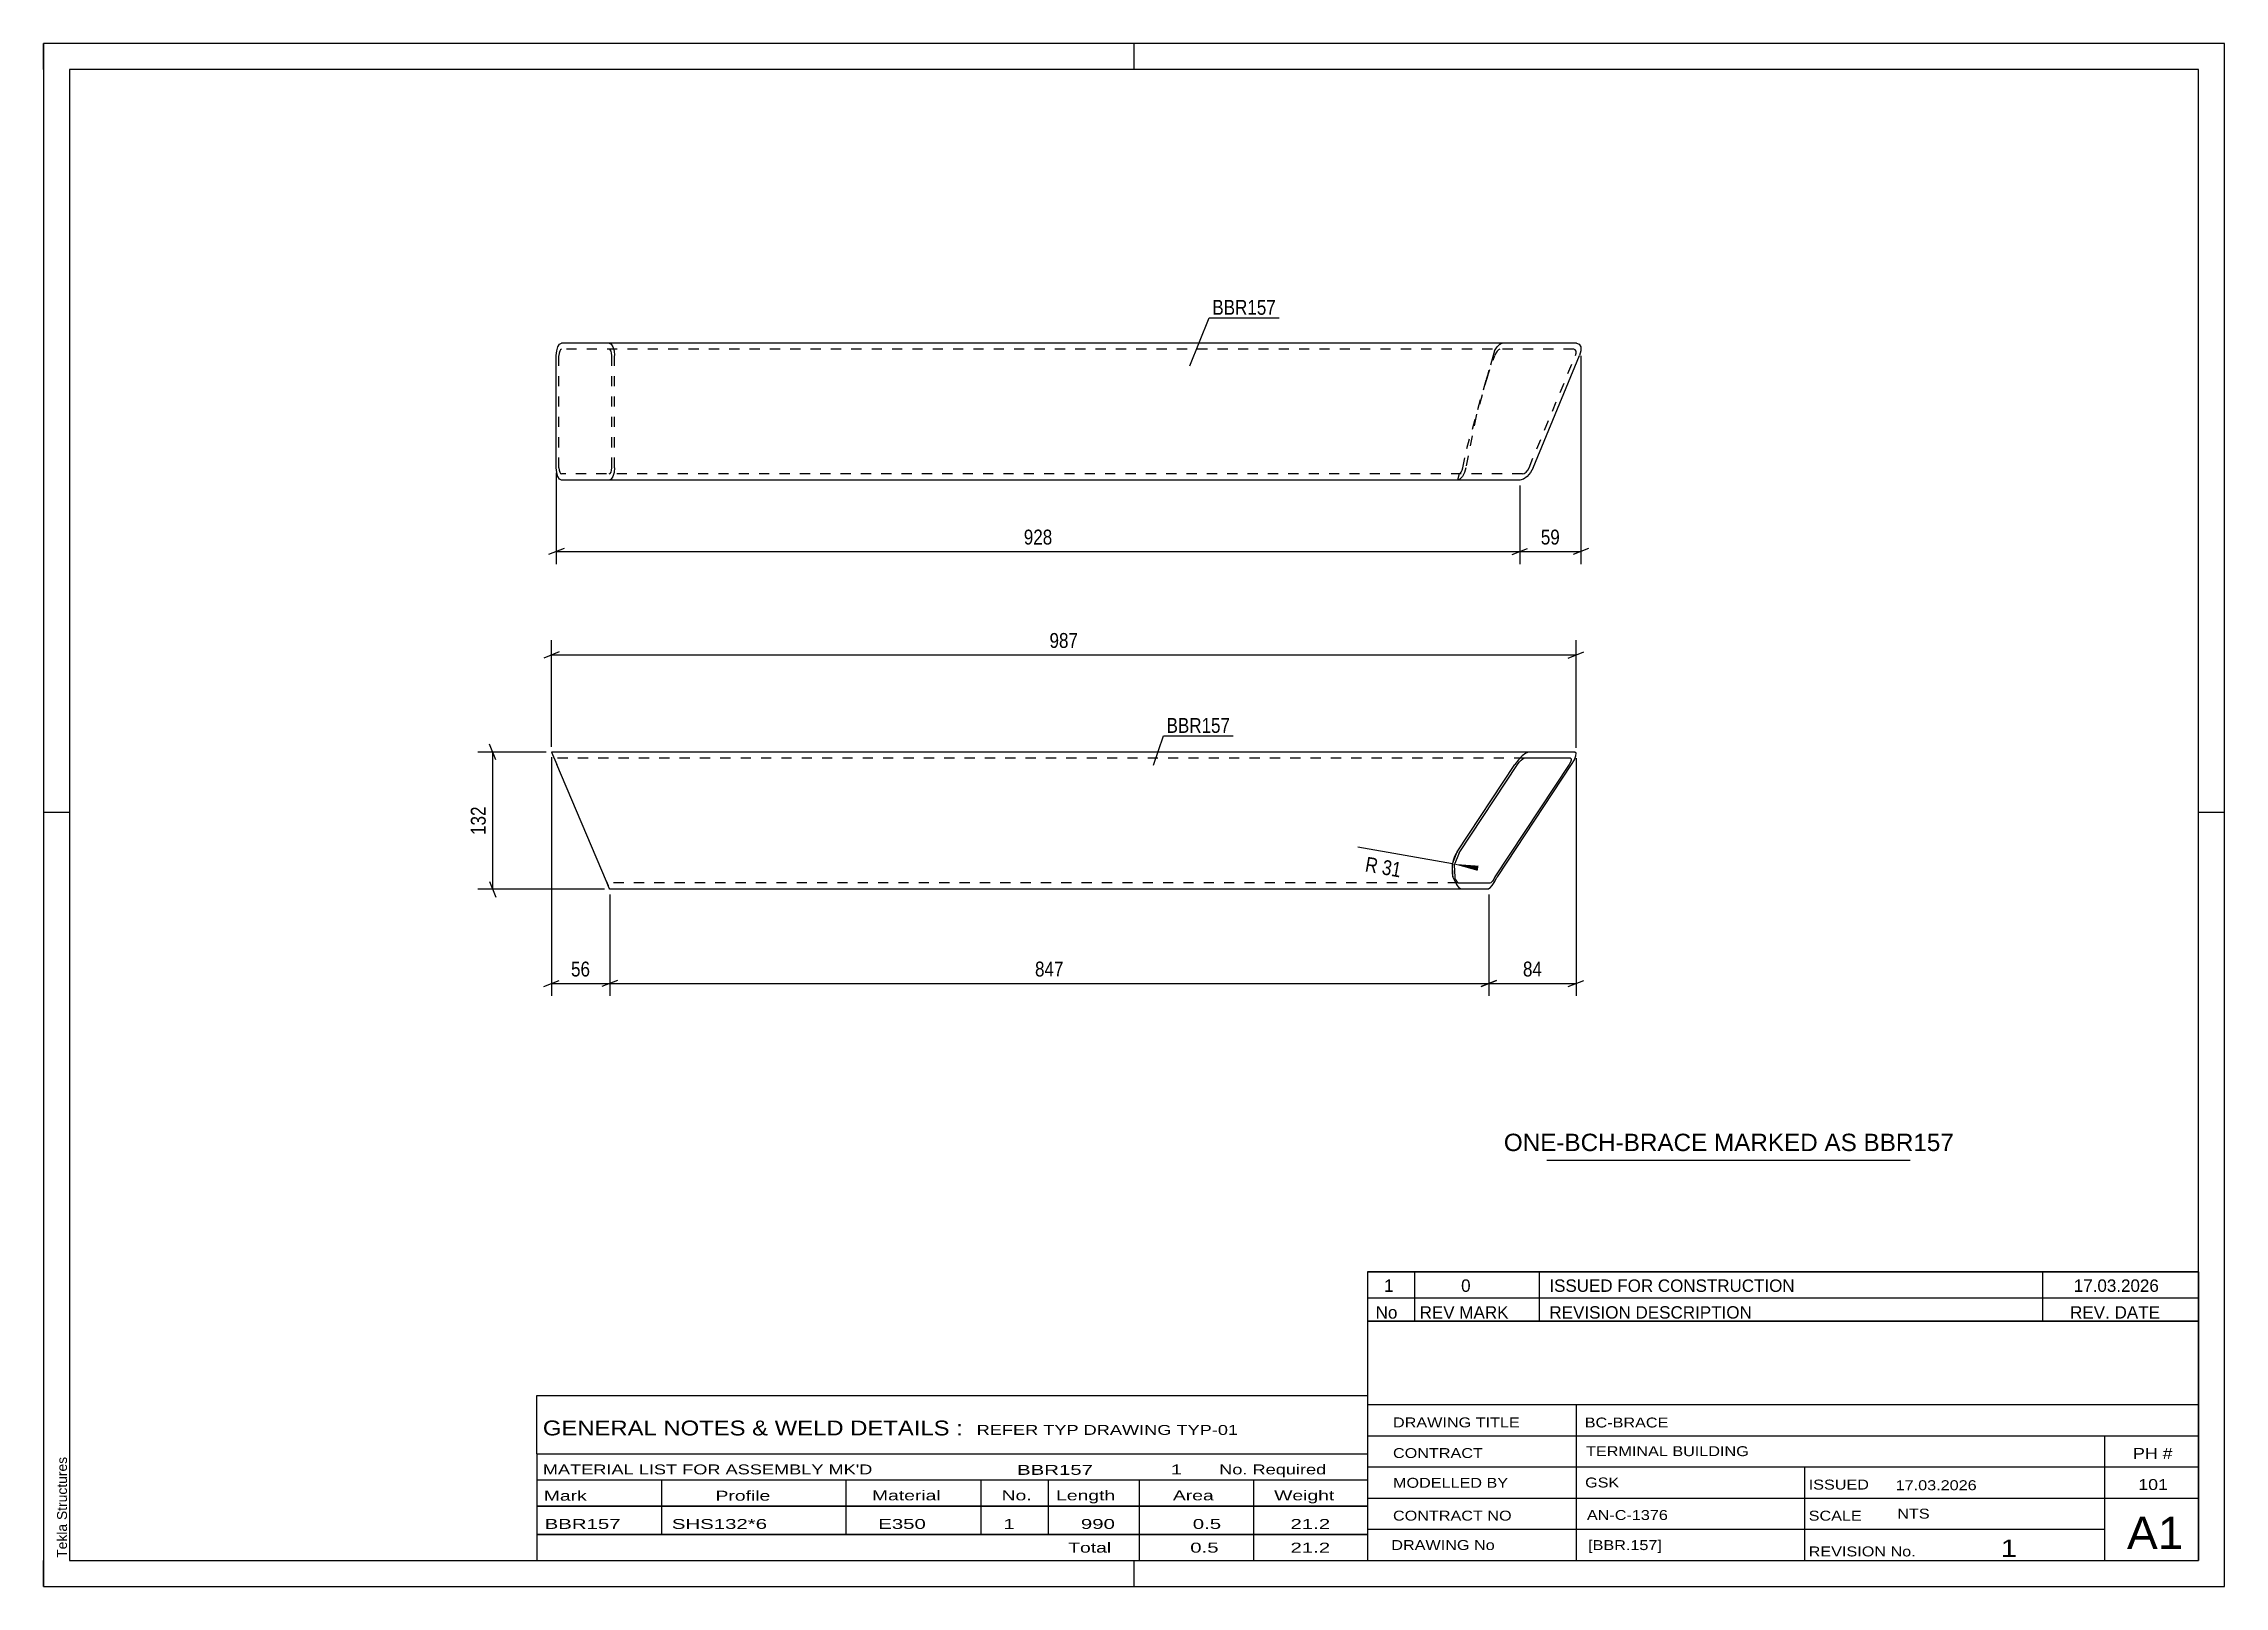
# Model space of a CAD drawing. Header units: millimetres. Extents: x 0 to 420, y 0 to 297.
import ezdxf

# ---------------------------------------------------------------- set-up
doc = ezdxf.new("R2010")
doc.units = ezdxf.units.MM
doc.linetypes.add('DXK_LINE_DOT2', pattern=[3.9198, 1.9599, -1.9599])
doc.styles.add('Arial', font='ARIAL.TTF', dxfattribs={"height": 0.2})
doc.styles.add('Arial Narrow', font='ARIALN.TTF', dxfattribs={"height": 0.2})

# ---------------------------------------------------------------- blocks, each defined once
blk = doc.blocks.new('Unknown-580740932-1161')
at = {"color": 5, "linetype": 'Continuous'}
for p, q in [((420, 297), (0, 297)), ((0, 297), (0, 0)), ((0, 292), (0, 297)), ((210, 292), (210, 297)), ((420, 0), (420, 297)), ((415, 292), (5, 292)), ((5, 292), (5, 5)), ((415, 5), (415, 292)), ((5, 149), (0, 149)), ((420, 149), (415, 149)), ((0, 0), (0, 5)), ((5, 5), (415, 5)), ((210, 0), (210, 5)), ((0, 0), (420, 0))]:
    blk.add_line(p, q, dxfattribs=at)
at = {"color": 174, "linetype": 'Continuous', "style": 'Arial'}
blk.add_text('Tekla Structures', height=1.9102, rotation=90, dxfattribs=at).set_placement((4.5, 5.5))
blk = doc.blocks.new('Part-580740932-1270 - 1252')
at = {"color": 2, "linetype": 'Continuous'}
for p, q in [((97.81, 160.61), (98.83, 158.21)), ((285.95, 160.61), (97.81, 160.61)), ((284.79, 159.9), (284.06, 159.12)), ((285.45, 160.42), (284.79, 159.9)), ((285.95, 160.61), (285.45, 160.42)), ((294.87, 160.61), (285.95, 160.61)), ((294.81, 159.12), (295.11, 159.9)), ((295.13, 160.42), (294.87, 160.61)), ((295.11, 159.9), (295.13, 160.42)), ((108.39, 135.69), (98.83, 158.21)), ((272.27, 141.43), (283.37, 158.21)), ((272.62, 141.2), (283.87, 158.21)), ((293.78, 158.21), (279.51, 136.61)), ((279.98, 136.61), (294.28, 158.21)), ((284.06, 159.12), (283.37, 158.21)), ((283.87, 158.21), (284.21, 158.66)), ((284.21, 158.66), (284.58, 159.05)), ((284.58, 159.05), (284.91, 159.31)), ((284.91, 159.31), (285.16, 159.41)), ((294.08, 159.41), (285.16, 159.41)), ((294.05, 158.66), (293.78, 158.21)), ((294.2, 159.05), (294.05, 158.66)), ((294.08, 159.41), (294.21, 159.31)), ((294.21, 159.31), (294.2, 159.05)), ((294.28, 158.21), (294.81, 159.12)), ((271.35, 139.1), (272.27, 141.43)), ((271.42, 136.61), (271.35, 139.1)), ((272.62, 141.2), (271.69, 138.87)), ((271.69, 138.87), (271.76, 136.61)), ((108.94, 134.39), (108.39, 135.69)), ((271.86, 135.69), (271.42, 136.61)), ((271.76, 136.61), (271.79, 136.32)), ((271.79, 136.32), (271.87, 136.15)), ((272.31, 134.91), (271.86, 135.69)), ((271.87, 136.15), (272.1, 135.76)), ((272.1, 135.76), (272.3, 135.5)), ((272.3, 135.5), (272.43, 135.41)), ((272.7, 134.39), (272.31, 134.91)), ((272.43, 135.41), (278.58, 135.41)), ((278.5, 134.39), (279, 134.91)), ((278.58, 135.41), (278.79, 135.5)), ((278.58, 135.41), (278.58, 135.41)), ((279.03, 135.76), (278.79, 135.5)), ((279, 134.91), (279.5, 135.69)), ((279.28, 136.15), (279.03, 135.76)), ((279.51, 136.61), (279.28, 136.15)), ((279.5, 135.69), (279.84, 136.42)), ((279.84, 136.42), (279.98, 136.61)), ((109.02, 134.21), (108.94, 134.39)), ((272.97, 134.21), (109.02, 134.21)), ((272.97, 134.21), (272.7, 134.39)), ((278.25, 134.21), (272.97, 134.21)), ((278.5, 134.39), (278.25, 134.21))]:
    blk.add_line(p, q, dxfattribs=at)
at = {"color": 7, "linetype": 'DXK_LINE_DOT2'}
for p, q in [((285.16, 159.41), (98.32, 159.41)), ((108.39, 135.69), (108.72, 134.91)), ((108.51, 135.41), (108.47, 135.5)), ((272.43, 135.41), (108.51, 135.41)), ((109.02, 134.21), (109.02, 134.21)), ((274.98, 134.21), (272.97, 134.21))]:
    blk.add_line(p, q, dxfattribs=at)
blk = doc.blocks.new('Part-580740932-1308 - 1306')
at = {"color": 2, "linetype": 'Continuous'}
for p, q in [((98.74, 236.96), (98.81, 237.87)), ((98.74, 215.36), (98.74, 236.96)), ((98.81, 237.87), (99.03, 238.65)), ((99.03, 238.65), (99.37, 239.17)), ((99.37, 239.17), (99.76, 239.36)), ((295.2, 239.36), (99.76, 239.36)), ((286.88, 215.36), (295.8, 236.96)), ((295.2, 239.36), (295.74, 239.17)), ((295.74, 239.17), (296.04, 238.65)), ((296.06, 237.87), (295.8, 236.96)), ((296.04, 238.65), (296.06, 237.87)), ((98.81, 214.44), (98.74, 215.36)), ((99.03, 213.66), (98.81, 214.44)), ((286.38, 214.44), (285.72, 213.66)), ((286.88, 215.36), (286.38, 214.44)), ((99.37, 213.14), (99.03, 213.66)), ((99.76, 212.96), (99.37, 213.14)), ((284.3, 212.96), (99.76, 212.96)), ((284.99, 213.14), (284.3, 212.96)), ((285.72, 213.66), (284.99, 213.14))]:
    blk.add_line(p, q, dxfattribs=at)
at = {"color": 7, "linetype": 'DXK_LINE_DOT2'}
for p, q in [((99.28, 237.42), (99.25, 236.96)), ((99.25, 215.36), (99.25, 236.96)), ((99.39, 237.8), (99.28, 237.42)), ((99.56, 238.06), (99.39, 237.8)), ((99.76, 238.16), (99.56, 238.06)), ((294.71, 238.16), (99.76, 238.16)), ((108.92, 239.36), (109.31, 239.17)), ((109.12, 238.06), (108.92, 238.16)), ((109.28, 237.8), (109.12, 238.06)), ((109.39, 237.42), (109.28, 237.8)), ((109.31, 239.17), (109.64, 238.65)), ((109.43, 236.96), (109.39, 237.42)), ((109.43, 215.36), (109.43, 236.96)), ((109.64, 238.65), (109.87, 237.87)), ((109.87, 237.87), (109.94, 236.96)), ((109.94, 215.36), (109.94, 236.96)), ((279.18, 236.96), (275.91, 225.35)), ((279.43, 237.87), (277.86, 232.4)), ((277.86, 232.4), (279.51, 236.96)), ((279.43, 237.87), (279.18, 236.96)), ((279.43, 237.87), (279.93, 238.65)), ((279.71, 237.42), (279.51, 236.96)), ((279.96, 237.8), (279.71, 237.42)), ((279.93, 238.65), (280.43, 239.17)), ((280.21, 238.06), (279.96, 237.8)), ((280.44, 238.16), (280.21, 238.06)), ((280.43, 239.17), (280.77, 239.32)), ((280.77, 239.32), (280.91, 239.36)), ((286.09, 215.36), (295.01, 236.96)), ((294.98, 238.06), (294.71, 238.16)), ((295.13, 237.8), (294.98, 238.06)), ((295.01, 236.96), (295.14, 237.42)), ((295.14, 237.42), (295.13, 237.8)), ((274.1, 219.03), (277.86, 232.4)), ((275.91, 225.35), (273.9, 215.36)), ((273.36, 215.36), (274.1, 219.03)), ((99.25, 215.36), (99.28, 214.9)), ((99.28, 214.9), (99.39, 214.51)), ((99.39, 214.51), (99.56, 214.25)), ((99.56, 214.25), (99.76, 214.16)), ((108.92, 214.16), (109.12, 214.25)), ((109.12, 214.25), (109.28, 214.51)), ((109.28, 214.51), (109.39, 214.9)), ((109.39, 214.9), (109.43, 215.36)), ((109.87, 214.44), (109.64, 213.66)), ((109.94, 215.36), (109.87, 214.44)), ((272.69, 214.16), (272.71, 214.21)), ((272.71, 214.21), (272.8, 214.25)), ((272.8, 214.25), (273.03, 214.51)), ((273.03, 214.51), (273.22, 214.9)), ((273.22, 214.9), (273.36, 215.36)), ((273.63, 214.44), (273.24, 213.66)), ((273.9, 215.36), (273.63, 214.44)), ((284.8, 214.16), (285.14, 214.25)), ((285.14, 214.25), (285.5, 214.51)), ((285.5, 214.51), (285.84, 214.9)), ((285.84, 214.9), (286.09, 215.36)), ((284.8, 214.16), (99.76, 214.16)), ((109.31, 213.14), (108.92, 212.96)), ((109.64, 213.66), (109.31, 213.14)), ((272.62, 214.16), (272.28, 212.96)), ((272.78, 213.14), (272.35, 212.96)), ((273.24, 213.66), (272.78, 213.14))]:
    blk.add_line(p, q, dxfattribs=at)
blk = doc.blocks.new('StraightDimension-580740932-1692 - 1252')
at = {"color": 7, "linetype": 'Continuous'}
for p, q in [((96.81, 160.61), (83.64, 160.61)), ((87.09, 159.11), (85.89, 162.11)), ((86.49, 134.21), (86.49, 160.61)), ((85.89, 135.71), (87.09, 132.71)), ((108.02, 134.21), (83.64, 134.21))]:
    blk.add_line(p, q, dxfattribs=at)
at = {"color": 0}
blk.add_wipeout([(85.74, 150.75), (81.54, 150.75), (81.54, 144.06), (85.74, 144.06)], dxfattribs=at)
at = {"color": 3, "style": 'Arial Narrow'}
blk.add_text('132', height=2.863, rotation=90.0002, dxfattribs=at).set_placement((85.14, 144.66))
blk = doc.blocks.new('StraightDimension-580740932-1598 - 1252')
at = {"color": 7, "linetype": 'Continuous'}
for p, q in [((97.81, 161.61), (97.81, 182.17)), ((295.13, 161.42), (295.13, 182.17)), ((99.31, 179.92), (96.31, 178.72)), ((97.81, 179.32), (295.13, 179.32)), ((293.63, 178.72), (296.63, 179.92))]:
    blk.add_line(p, q, dxfattribs=at)
at = {"color": 0}
blk.add_wipeout([(199.81, 180.07), (199.81, 184.27), (193.13, 184.27), (193.13, 180.07)], dxfattribs=at)
at = {"color": 3, "style": 'Arial Narrow'}
blk.add_text('987', height=2.863, dxfattribs=at).set_placement((193.73, 180.67))
blk = doc.blocks.new('RadiusDimension-580740932-1832 - 1252')
at = {"linetype": 'Continuous'}
blk.add_hatch(color=7, dxfattribs=at).paths.add_polyline_path([(276.19, 137.75), (271.35, 139.1), (276.36, 138.73)])
at = {"color": 7, "linetype": 'Continuous'}
blk.add_line((271.35, 139.1), (253.12, 142.31), dxfattribs=at)
blk.add_arc((277.43, 138.04), 6.18, 146.6959, 193.386, dxfattribs=at)
at = {"color": 0}
blk.add_wipeout([(261.7, 135.77), (262.43, 139.91), (254.41, 141.32), (253.68, 137.18)], dxfattribs=at)
at = {"color": 3, "style": 'Arial Narrow'}
blk.add_text('R 31', height=2.863, rotation=-9.958, dxfattribs=at).set_placement((254.37, 137.67))
blk = doc.blocks.new('StraightDimension-580740932-2086 - 1252')
at = {"color": 7, "linetype": 'Continuous'}
for p, q in [((295.14, 159.42), (295.14, 113.66)), ((278.34, 133.21), (278.34, 113.66)), ((279.84, 116.66), (276.84, 115.46)), ((278.34, 116.06), (295.14, 116.06)), ((293.64, 115.46), (296.64, 116.66))]:
    blk.add_line(p, q, dxfattribs=at)
at = {"color": 0}
blk.add_wipeout([(289.17, 116.81), (289.17, 121.01), (284.31, 121.01), (284.31, 116.81)], dxfattribs=at)
at = {"color": 3, "style": 'Arial Narrow'}
blk.add_text('84', height=2.863, dxfattribs=at).set_placement((284.91, 117.41))
blk = doc.blocks.new('StraightDimension-580740932-2087 - 1252')
at = {"color": 7, "linetype": 'Continuous'}
for p, q in [((109.02, 133.21), (109.02, 113.66)), ((278.34, 133.21), (278.34, 113.66)), ((110.52, 116.66), (107.52, 115.46)), ((109.02, 116.06), (278.34, 116.06)), ((276.84, 115.46), (279.84, 116.66))]:
    blk.add_line(p, q, dxfattribs=at)
at = {"color": 0}
blk.add_wipeout([(197.02, 116.81), (197.02, 121.01), (190.34, 121.01), (190.34, 116.81)], dxfattribs=at)
at = {"color": 3, "style": 'Arial Narrow'}
blk.add_text('847', height=2.863, dxfattribs=at).set_placement((190.94, 117.41))
blk = doc.blocks.new('StraightDimension-580740932-2088 - 1252')
at = {"color": 7, "linetype": 'Continuous'}
for p, q in [((97.81, 159.61), (97.81, 113.66)), ((109.02, 133.21), (109.02, 113.66)), ((96.31, 115.46), (99.31, 116.66)), ((97.81, 116.06), (109.02, 116.06)), ((110.52, 116.66), (107.52, 115.46))]:
    blk.add_line(p, q, dxfattribs=at)
at = {"color": 0}
blk.add_wipeout([(105.84, 116.81), (105.84, 121.01), (100.98, 121.01), (100.98, 116.81)], dxfattribs=at)
at = {"color": 3, "style": 'Arial Narrow'}
blk.add_text('56', height=2.863, dxfattribs=at).set_placement((101.58, 117.41))
blk = doc.blocks.new('StraightDimension-580740932-1714 - 1306')
at = {"color": 7, "linetype": 'Continuous'}
for p, q in [((98.74, 214.36), (98.74, 196.82)), ((284.3, 211.96), (284.3, 196.82)), ((100.24, 199.82), (97.24, 198.62)), ((98.74, 199.22), (284.3, 199.22)), ((282.8, 198.62), (285.8, 199.82))]:
    blk.add_line(p, q, dxfattribs=at)
at = {"color": 0}
blk.add_wipeout([(194.86, 199.97), (194.86, 204.17), (188.18, 204.17), (188.18, 199.97)], dxfattribs=at)
at = {"color": 3, "style": 'Arial Narrow'}
blk.add_text('928', height=2.863, dxfattribs=at).set_placement((188.78, 200.57))
blk = doc.blocks.new('StraightDimension-580740932-1713 - 1306')
at = {"color": 7, "linetype": 'Continuous'}
for p, q in [((296.06, 236.87), (296.06, 196.82)), ((284.3, 211.96), (284.3, 196.82)), ((282.8, 198.62), (285.8, 199.82)), ((284.3, 199.22), (296.06, 199.22)), ((297.56, 199.82), (294.56, 198.62))]:
    blk.add_line(p, q, dxfattribs=at)
at = {"color": 0}
blk.add_wipeout([(292.61, 199.97), (292.61, 204.17), (287.75, 204.17), (287.75, 199.97)], dxfattribs=at)
at = {"color": 3, "style": 'Arial Narrow'}
blk.add_text('59', height=2.863, dxfattribs=at).set_placement((288.35, 200.57))
blk = doc.blocks.new('Unknown-580740932-2281')
at = {"color": 7, "linetype": 'Continuous'}
for p, q in [((255, 51.05), (255, 5)), ((255, 51.05), (415, 51.05)), ((415, 51), (415, 5)), ((255, 35), (415, 35)), ((295.14, 35), (295.14, 5)), ((255, 29), (415, 29)), ((397, 5.05), (397, 29.05)), ((255, 23), (415, 23)), ((339.14, 23), (339.14, 5)), ((255, 17), (415, 17)), ((255, 11), (397, 11)), ((255, 5), (415, 5))]:
    blk.add_line(p, q, dxfattribs=at)
at = {"color": 7, "style": 'Arial Narrow'}
for s, height, width, p in [('DRAWING TITLE', 1.9089, 1.425378, (259.88, 30.61)), ('BC-BRACE', 1.909, 1.425378, (296.81, 30.59)), ('CONTRACT', 1.909, 1.425378, (259.88, 24.71)), ('TERMINAL BUILDING', 1.9089, 1.425378, (297.06, 25.07)), ('MODELLED BY', 1.9089, 1.425378, (259.88, 18.98)), ('GSK', 1.909, 1.425378, (296.88, 19.04)), ('ISSUED', 1.909, 1.425378, (339.94, 18.64)), ('17.03.2026', 1.909, 1.425378, (356.69, 18.52)), ('CONTRACT NO', 1.9089, 1.425378, (259.88, 12.66)), ('AN-C-1376', 1.909, 1.425378, (297.23, 12.78)), ('SCALE', 1.909, 1.425378, (339.94, 12.65)), ('A1', 6.204, 1.25, (401.24, 7.2)), ('DRAWING No', 1.909, 1.425378, (259.56, 7)), ('[BBR.157]', 1.909, 1.425378, (297.46, 6.99)), ('1', 3.34, 1.5, (376.91, 5.68)), ('REVISION No.', 1.9089, 1.425378, (339.94, 5.77))]:
    blk.add_text(s, height=height, dxfattribs=dict(at, width=width)).set_placement(p)
at = {"color": 7, "linetype": 'Continuous', "style": 'Arial Narrow'}
for s, height, width, p in [('PH #', 2.1, 1.42538, (402.4, 24.55)), ('101', 2.1, 1.42538, (403.41, 18.55)), ('NTS', 1.909, 1.425378, (357, 13.05))]:
    blk.add_text(s, height=height, dxfattribs=dict(at, width=width)).set_placement(p)
blk = doc.blocks.new('Unknown-580740932-2282')
at = {"color": 7, "linetype": 'Continuous'}
for p, q in [((255, 60.55), (415, 60.55)), ((415, 60.55), (255, 60.55)), ((255, 60.55), (255, 55.55)), ((264, 60.55), (264, 55.55)), ((288, 60.55), (288, 55.55)), ((385, 60.55), (385, 55.55)), ((415, 60.55), (415, 55.55)), ((255, 55.55), (415, 55.55)), ((255, 55.55), (255, 51.05)), ((255, 55.55), (415, 55.55)), ((264, 55.55), (264, 51.05)), ((288, 55.55), (288, 51.05)), ((385, 55.55), (385, 51.05)), ((415, 55.55), (415, 51.05)), ((415, 51.05), (255, 51.05))]:
    blk.add_line(p, q, dxfattribs=at)
at = {"color": 7, "linetype": 'Continuous', "style": 'Arial Narrow'}
for s, height, width, p in [('1', 2.39, 1.196471, (258.16, 56.7)), ('0', 2.39, 1.196471, (273, 56.7)), ('ISSUED FOR CONSTRUCTION', 2.3861, 1.196471, (290, 56.7)), ('17.03.2026', 2.386, 1.196471, (391, 56.7)), ('No', 2.386, 1.2, (256.54, 51.55)), ('REV MARK', 2.386, 1.2, (265, 51.55)), ('REVISION DESCRIPTION', 2.3861, 1.2, (290, 51.55)), ('REV. DATE', 2.386, 1.2, (390.28, 51.55))]:
    blk.add_text(s, height=height, dxfattribs=dict(at, width=width)).set_placement(p)
blk = doc.blocks.new('Unknown-580740932-2283')
at = {"color": 7, "linetype": 'Continuous'}
for p, q in [((95, 36.75), (255, 36.75)), ((95, 25.5), (95, 36.75)), ((255, 36.75), (255, 25.5)), ((95, 25.5), (255, 25.5)), ((95, 25.5), (95, 20.5)), ((255, 25.5), (255, 20.5)), ((95, 20.5), (255, 20.5)), ((95, 20.5), (95, 15.5)), ((119, 20.5), (119, 15.5)), ((154.5, 20.5), (154.5, 15.5)), ((180.5, 20.5), (180.5, 15.5)), ((193.5, 20.5), (193.5, 15.5)), ((211, 20.5), (211, 15.5)), ((233, 20.5), (233, 15.5)), ((255, 20.5), (255, 15.5)), ((95, 15.5), (255, 15.5)), ((95, 15.45), (95, 10.05)), ((95, 15.45), (255, 15.45)), ((119, 15.5), (119, 10)), ((154.5, 15.5), (154.5, 10)), ((180.5, 15.5), (180.5, 10)), ((193.5, 15.5), (193.5, 10)), ((211, 15.5), (211, 10)), ((233, 15.5), (233, 10)), ((255, 15.45), (255, 10.05)), ((95, 10.05), (255, 10.05)), ((95, 10), (255, 10)), ((95, 10), (95, 5)), ((211, 10), (211, 5)), ((233, 10), (233, 5)), ((255, 10), (255, 5)), ((95, 5), (255, 5))]:
    blk.add_line(p, q, dxfattribs=at)
at = {"color": 7, "style": 'Arial Narrow'}
for s, height, width, p in [('GENERAL NOTES & WELD DETAILS :', 2.8633, 1.4, (96.15, 29.06)), ('REFER TYP DRAWING TYP-01', 1.9089, 1.6, (179.7, 29.16)), ("MATERIAL LIST FOR ASSEMBLY MK'D", 1.9089, 1.6, (96.15, 21.56)), ('BBR157', 1.909, 1.794707, (187.48, 21.47)), ('1', 1.91, 1.794707, (217.08, 21.56)), ('No. Required', 1.9089, 1.6, (226.41, 21.56)), ('Mark', 1.909, 1.7, (96.34, 16.5)), ('Profile', 1.909, 1.7, (129.41, 16.5)), ('Material', 1.909, 1.7, (159.54, 16.56)), ('No.', 1.909, 1.7, (184.5, 16.56)), ('Length', 1.909, 1.7, (195, 16.56)), ('Area', 1.909, 1.7, (217.5, 16.56)), ('Weight', 1.909, 1.7, (237, 16.56))]:
    blk.add_text(s, height=height, dxfattribs=dict(at, width=width)).set_placement(p)
at = {"color": 7, "linetype": 'Continuous', "style": 'Arial Narrow'}
for s, height, width, p in [('BBR157', 1.909, 1.794707, (96.5, 11.06)), ('SHS132*6', 1.909, 1.794707, (121, 11.06)), ('E350', 1.909, 1.794707, (160.74, 11.06)), ('1', 1.91, 1.794707, (184.86, 11.06)), ('990', 1.909, 1.794707, (199.77, 11.06)), ('0.5', 1.909, 1.794707, (221.32, 11.06)), ('21.2', 1.909, 1.794707, (240.14, 11.06)), ('Total', 1.909, 1.7, (197.33, 6.5)), ('0.5', 1.909, 1.794707, (220.83, 6.5)), ('21.2', 1.909, 1.794707, (240.14, 6.5))]:
    blk.add_text(s, height=height, dxfattribs=dict(at, width=width)).set_placement(p)
blk = doc.blocks.new('Unknown-580740932-2284')
at = {"color": 7, "linetype": 'Continuous'}
blk.add_line((289.5, 82.05), (359.5, 82.05), dxfattribs=at)
at = {"color": 7, "style": 'Arial'}
blk.add_text('ONE-BCH-BRACE MARKED AS BBR157', height=3.3428, dxfattribs=at).set_placement((281.23, 83.8))
blk = doc.blocks.new('Mark-580740932-1265 - 1252')
at = {"color": 0}
blk.add_wipeout([(228.51, 164.31), (228.51, 167.31), (216.27, 167.31), (216.27, 164.31)], dxfattribs=at)
blk.add_wipeout([(228.51, 164.31), (228.51, 167.31), (216.27, 167.31), (216.27, 164.31)], dxfattribs=at)
at = {"color": 30, "linetype": 'Continuous'}
for p, q in [((213.76, 158.1), (215.67, 163.71)), ((215.67, 163.71), (229.11, 163.71))]:
    blk.add_line(p, q, dxfattribs=at)
at = {"color": 3, "style": 'Arial Narrow'}
blk.add_text('BBR157', height=2.863, dxfattribs=at).set_placement((216.27, 164.31))
blk = doc.blocks.new('Mark-580740932-1769 - 1306')
at = {"color": 0, "linetype": 'Continuous'}
blk.add_wipeout([(237.33, 244.8), (237.33, 247.8), (225.09, 247.8), (225.09, 244.8)], dxfattribs=at)
blk.add_wipeout([(237.33, 244.8), (237.33, 247.8), (225.09, 247.8), (225.09, 244.8)], dxfattribs=at)
at = {"color": 30, "linetype": 'Continuous'}
for p, q in [((220.73, 234.94), (224.49, 244.2)), ((224.49, 244.2), (237.93, 244.2))]:
    blk.add_line(p, q, dxfattribs=at)
at = {"color": 3, "linetype": 'Continuous', "style": 'Arial Narrow'}
blk.add_text('BBR157', height=2.863, dxfattribs=at).set_placement((225.09, 244.8))

msp = doc.modelspace()

# ---------------------------------------------------------------- block references
for name in ['Unknown-580740932-1161', 'Part-580740932-1308 - 1306', 'Part-580740932-1270 - 1252', 'Unknown-580740932-2284', 'Unknown-580740932-2282', 'Unknown-580740932-2281', 'Unknown-580740932-2283']:
    msp.add_blockref(name, (0, 0))

# ---------------------------------------------------------------- next in the draw order: block references
for name in ['Mark-580740932-1769 - 1306', 'StraightDimension-580740932-1714 - 1306', 'StraightDimension-580740932-1692 - 1252', 'RadiusDimension-580740932-1832 - 1252']:
    msp.add_blockref(name, (0, 0))

# ---------------------------------------------------------------- next in the draw order: block references
for name in ['StraightDimension-580740932-1713 - 1306', 'StraightDimension-580740932-1598 - 1252']:
    msp.add_blockref(name, (0, 0))

# ---------------------------------------------------------------- next in the draw order: block references
for name in ['Mark-580740932-1265 - 1252', 'StraightDimension-580740932-2086 - 1252']:
    msp.add_blockref(name, (0, 0))

# ---------------------------------------------------------------- next in the draw order: block references
msp.add_blockref('StraightDimension-580740932-2087 - 1252', (0, 0))

# ---------------------------------------------------------------- next in the draw order: block references
msp.add_blockref('StraightDimension-580740932-2088 - 1252', (0, 0))

doc.saveas('drawing.dxf')
